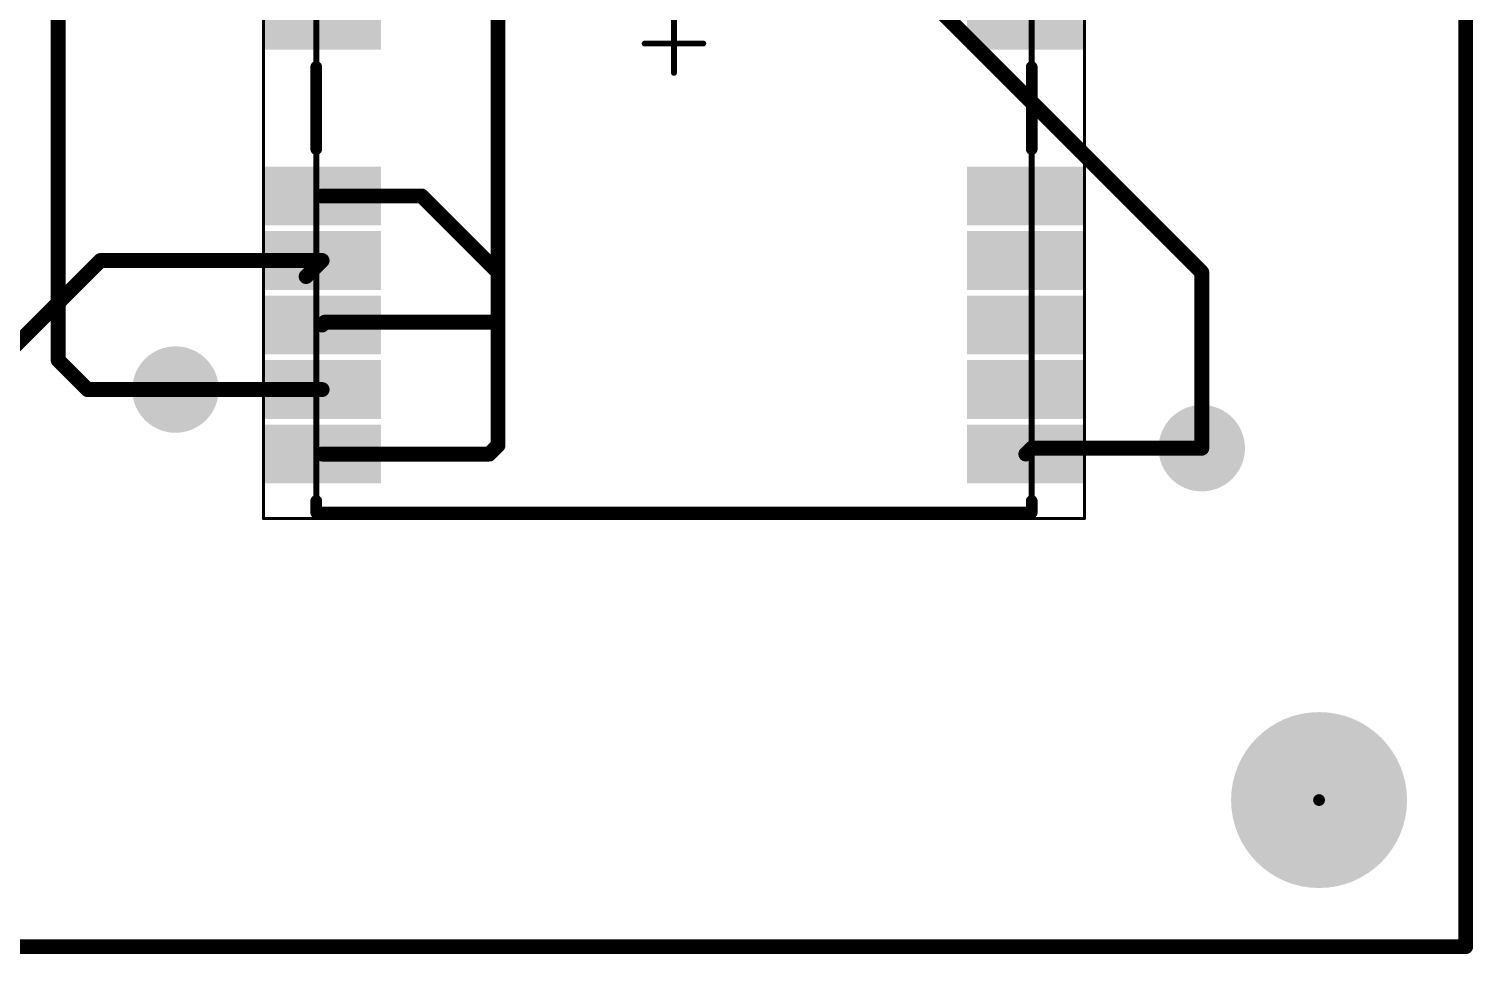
# Model space of a CAD drawing. Header units: inches. Extents: x 0 to 5429, y 0 to 5429.
# Drawn here: x 55.5 to 80.13, y -0.13 to 15.65 of the extents above; entities that cross this region are included whole.
import ezdxf

# ---------------------------------------------------------------- set-up
doc = ezdxf.new("R2010")
doc.units = ezdxf.units.IN
for name, color, linetype in [('Bottom Layer', 5, 'Continuous'), ('Bottom Solder', 6, 'Continuous'), ('GND', 16, 'Continuous'), ('Keep-Out Layer', 6, 'Continuous'), ('Pad Holes', 156, 'Continuous'), ('Top 3D Body', 56, 'Continuous'), ('Top Courtyard', 56, 'Continuous'), ('Top Layer', 1, 'Continuous'), ('Top Overlay', 2, 'Continuous'), ('Top Paste', 8, 'Continuous'), ('Top Solder', 216, 'Continuous'), ('VDD', 76, 'Continuous'), ('Via Holes', 16, 'Continuous')]:
    doc.layers.add(name, color=color, linetype=linetype)

# ---------------------------------------------------------------- blocks, each defined once
blk = doc.blocks.new('UBX_NEO_M8_24_V_33')
at = {"layer": 'Top Layer'}
for points in [[(-5.10001139, 0.8000123699999997), (-5.10001139, 1.142999999985215e-05), (-6.900010329999999, 1.143000000014785e-05), (-6.900010329999999, 0.8000123700000001)], [(6.899964609999999, 0.8000123699999997), (6.899964609999999, 1.142999999985215e-05), (5.09996567, 1.143000000014785e-05), (5.09996567, 0.8000123700000001)], [(-5.10001139, -2.19998163), (-5.10001139, -2.99998257), (-6.900010329999999, -2.99998257), (-6.900010329999999, -2.19998163)], [(6.899964609999999, -2.19998163), (6.899964609999999, -2.99998257), (5.09996567, -2.99998257), (5.09996567, -2.19998163)], [(-5.10001139, -3.30000483), (-5.10001139, -4.100005769999999), (-6.900010329999999, -4.100005769999999), (-6.900010329999999, -3.30000483)], [(6.899964609999999, -3.30000483), (6.899964609999999, -4.100005769999999), (5.09996567, -4.100005769999999), (5.09996567, -3.30000483)], [(-5.10001139, -4.39997723), (-5.10001139, -5.19997817), (-6.900010329999999, -5.19997817), (-6.900010329999999, -4.39997723)], [(6.899964609999999, -4.39997723), (6.899964609999999, -5.19997817), (5.09996567, -5.19997817), (5.09996567, -4.39997723)], [(-5.10001139, -5.500000429999999), (-5.10001139, -6.300001369999999), (-6.900010329999999, -6.300001369999999), (-6.900010329999999, -5.500000429999999)], [(6.899964609999999, -5.500000429999999), (6.899964609999999, -6.300001369999999), (5.09996567, -6.300001369999999), (5.09996567, -5.500000429999999)], [(-5.10001139, -6.599972829999999), (-5.10001139, -7.39997377), (-6.900010329999999, -7.39997377), (-6.900010329999999, -6.599972829999999)], [(6.899964609999999, -6.599972829999999), (6.899964609999999, -7.39997377), (5.09996567, -7.39997377), (5.09996567, -6.599972829999999)]]:
    blk.add_hatch(color=1, dxfattribs=at).paths.add_polyline_path(points)
at = {"layer": 'Top Paste'}
for points in [[(-5.10001139, 0.8000123699999997), (-5.10001139, 1.142999999985215e-05), (-6.900010329999999, 1.143000000014785e-05), (-6.900010329999999, 0.8000123700000001)], [(6.899964609999999, 0.8000123699999997), (6.899964609999999, 1.142999999985215e-05), (5.09996567, 1.143000000014785e-05), (5.09996567, 0.8000123700000001)], [(-5.10001139, -2.19998163), (-5.10001139, -2.99998257), (-6.900010329999999, -2.99998257), (-6.900010329999999, -2.19998163)], [(6.899964609999999, -2.19998163), (6.899964609999999, -2.99998257), (5.09996567, -2.99998257), (5.09996567, -2.19998163)], [(-5.10001139, -3.30000483), (-5.10001139, -4.100005769999999), (-6.900010329999999, -4.100005769999999), (-6.900010329999999, -3.30000483)], [(6.899964609999999, -3.30000483), (6.899964609999999, -4.100005769999999), (5.09996567, -4.100005769999999), (5.09996567, -3.30000483)], [(-5.10001139, -4.39997723), (-5.10001139, -5.19997817), (-6.900010329999999, -5.19997817), (-6.900010329999999, -4.39997723)], [(6.899964609999999, -4.39997723), (6.899964609999999, -5.19997817), (5.09996567, -5.19997817), (5.09996567, -4.39997723)], [(-5.10001139, -5.500000429999999), (-5.10001139, -6.300001369999999), (-6.900010329999999, -6.300001369999999), (-6.900010329999999, -5.500000429999999)], [(6.899964609999999, -5.500000429999999), (6.899964609999999, -6.300001369999999), (5.09996567, -6.300001369999999), (5.09996567, -5.500000429999999)], [(-5.10001139, -6.599972829999999), (-5.10001139, -7.39997377), (-6.900010329999999, -7.39997377), (-6.900010329999999, -6.599972829999999)], [(6.899964609999999, -6.599972829999999), (6.899964609999999, -7.39997377), (5.09996567, -7.39997377), (5.09996567, -6.599972829999999)]]:
    blk.add_hatch(color=8, dxfattribs=at).paths.add_polyline_path(points)
at = {"layer": 'Top Solder'}
for points in [[(-4.998411389999999, 0.9016123699999998), (-4.998411389999999, -0.1015885700000002), (-7.001610329999999, -0.1015885699999999), (-7.001610329999999, 0.9016123700000002)], [(7.001564609999999, 0.9016123699999998), (7.001564609999999, -0.1015885700000002), (4.998365669999999, -0.1015885699999999), (4.998365669999999, 0.9016123700000002)], [(-4.998411389999999, -2.09838163), (-4.998411389999999, -3.10158257), (-7.001610329999999, -3.10158257), (-7.001610329999999, -2.09838163)], [(7.001564609999999, -2.09838163), (7.001564609999999, -3.10158257), (4.998365669999999, -3.10158257), (4.998365669999999, -2.09838163)], [(-4.998411389999999, -3.198404829999999), (-4.998411389999999, -4.20160577), (-7.001610329999999, -4.20160577), (-7.001610329999999, -3.198404829999999)], [(7.001564609999999, -3.198404829999999), (7.001564609999999, -4.20160577), (4.998365669999999, -4.20160577), (4.998365669999999, -3.198404829999999)], [(-4.998411389999999, -4.29837723), (-4.998411389999999, -5.30157817), (-7.001610329999999, -5.30157817), (-7.001610329999999, -4.29837723)], [(7.001564609999999, -4.29837723), (7.001564609999999, -5.30157817), (4.998365669999999, -5.30157817), (4.998365669999999, -4.29837723)], [(-4.998411389999999, -5.39840043), (-4.998411389999999, -6.40160137), (-7.001610329999999, -6.40160137), (-7.001610329999999, -5.39840043)], [(7.001564609999999, -5.39840043), (7.001564609999999, -6.40160137), (4.998365669999999, -6.40160137), (4.998365669999999, -5.39840043)], [(-4.998411389999999, -6.49837283), (-4.998411389999999, -7.501573769999999), (-7.001610329999999, -7.501573769999999), (-7.001610329999999, -6.49837283)], [(7.001564609999999, -6.49837283), (7.001564609999999, -7.501573769999999), (4.998365669999999, -7.501573769999999), (4.998365669999999, -6.49837283)]]:
    blk.add_hatch(color=216, dxfattribs=at).paths.add_polyline_path(points)
at = {"layer": 'Top 3D Body'}
for points in [[(-6.10003606, -7.999971299999999, 0.0999998, 0.0999998, 0), (-6.10003606, 7.999996699999999, 0.0999998, 0.0999998, 0)], [(6.09999034, -7.999971299999999, 0.0999998, 0.0999998, 0), (6.09999034, 7.999996699999999, 0.0999998, 0.0999998, 0)], [(-6.10003606, -7.999971299999999, 0.0999998, 0.0999998, 0), (6.09999034, -7.999971299999999, 0.0999998, 0.0999998, 0)]]:
    blk.add_lwpolyline(points, format="xyseb", dxfattribs=at)
for points in [[(-6.125034739999999, -7.999971299999999, 0.0499999, 0.0499999, 1), (-6.075037379999999, -7.999971299999999, 0.0499999, 0.0499999, 1)], [(-6.125034739999999, -7.999971299999999, 0.0499999, 0.0499999, 1), (-6.075037379999999, -7.999971299999999, 0.0499999, 0.0499999, 1)], [(6.074991659999999, -7.999971299999999, 0.0499999, 0.0499999, 1), (6.12498902, -7.999971299999999, 0.0499999, 0.0499999, 1)], [(6.074991659999999, -7.999971299999999, 0.0499999, 0.0499999, 1), (6.12498902, -7.999971299999999, 0.0499999, 0.0499999, 1)]]:
    blk.add_lwpolyline(points, format="xyseb", close=True, dxfattribs=at)
at = {"layer": 'Top Courtyard'}
for points in [[(-7.00000886, -8.0999965, 0.0499999, 0.0499999, 0), (-7.00000886, 8.100021899999998, 0.0499999, 0.0499999, 0)], [(6.999963139999999, -8.0999965, 0.0499999, 0.0499999, 0), (6.999963139999999, 8.100021899999998, 0.0499999, 0.0499999, 0)], [(-2.286e-05, -0.4999609, 0.0999998, 0.0999998, 0), (-2.286e-05, 0.5000370999999999, 0.0999998, 0.0999998, 0)], [(-0.49999646, 1.27e-05, 0.0999998, 0.0999998, 0), (0.50000154, 1.27e-05, 0.0999998, 0.0999998, 0)], [(-7.00000886, -8.0999965, 0.0499999, 0.0499999, 0), (6.999963139999999, -8.0999965, 0.0499999, 0.0499999, 0)]]:
    blk.add_lwpolyline(points, format="xyseb", dxfattribs=at)
for points in [[(-0.5249951399999999, 1.27e-05, 0.0499999, 0.0499999, 1), (-0.47499778, 1.27e-05, 0.0499999, 0.0499999, 1)], [(0.47500286, 1.27e-05, 0.0499999, 0.0499999, 1), (0.52500022, 1.27e-05, 0.0499999, 0.0499999, 1)], [(-0.02502154, -0.4999609, 0.0499999, 0.0499999, 1), (0.02497582, -0.4999609, 0.0499999, 0.0499999, 1)], [(-7.0125082, -8.0999965, 0.02499868, 0.02499868, 1), (-6.987509519999999, -8.0999965, 0.02499868, 0.02499868, 1)], [(-7.0125082, -8.0999965, 0.02499868, 0.02499868, 1), (-6.987509519999999, -8.0999965, 0.02499868, 0.02499868, 1)], [(6.987463799999999, -8.0999965, 0.02499868, 0.02499868, 1), (7.01246248, -8.0999965, 0.02499868, 0.02499868, 1)], [(6.987463799999999, -8.0999965, 0.02499868, 0.02499868, 1), (7.01246248, -8.0999965, 0.02499868, 0.02499868, 1)]]:
    blk.add_lwpolyline(points, format="xyseb", close=True, dxfattribs=at)
at = {"layer": 'Top Overlay'}
for points in [[(-6.10003606, -1.7999837, 0.1999996, 0.1999996, 0), (-6.10003606, -0.3999865, 0.1999996, 0.1999996, 0)], [(6.09999034, -1.7999837, 0.1999996, 0.1999996, 0), (6.09999034, -0.3999865, 0.1999996, 0.1999996, 0)], [(-6.10003606, -7.999971299999999, 0.1999996, 0.1999996, 0), (-6.10003606, -7.7999717, 0.1999996, 0.1999996, 0)], [(6.09999034, -7.999971299999999, 0.1999996, 0.1999996, 0), (6.09999034, -7.7999717, 0.1999996, 0.1999996, 0)], [(-6.10003606, -7.999971299999999, 0.1999996, 0.1999996, 0), (6.09999034, -7.999971299999999, 0.1999996, 0.1999996, 0)]]:
    blk.add_lwpolyline(points, format="xyseb", dxfattribs=at)
for points in [[(-6.150035959999999, -0.3999865, 0.0999998, 0.0999998, 1), (-6.050036159999999, -0.3999865, 0.0999998, 0.0999998, 1)], [(6.049990439999999, -0.3999865, 0.0999998, 0.0999998, 1), (6.149990239999999, -0.3999865, 0.0999998, 0.0999998, 1)], [(-6.150035959999999, -1.7999837, 0.0999998, 0.0999998, 1), (-6.050036159999999, -1.7999837, 0.0999998, 0.0999998, 1)], [(6.049990439999999, -1.7999837, 0.0999998, 0.0999998, 1), (6.149990239999999, -1.7999837, 0.0999998, 0.0999998, 1)], [(-6.150035959999999, -7.7999717, 0.0999998, 0.0999998, 1), (-6.050036159999999, -7.7999717, 0.0999998, 0.0999998, 1)], [(6.049990439999999, -7.7999717, 0.0999998, 0.0999998, 1), (6.149990239999999, -7.7999717, 0.0999998, 0.0999998, 1)], [(-6.150035959999999, -7.999971299999999, 0.0999998, 0.0999998, 1), (-6.050036159999999, -7.999971299999999, 0.0999998, 0.0999998, 1)], [(-6.150035959999999, -7.999971299999999, 0.0999998, 0.0999998, 1), (-6.050036159999999, -7.999971299999999, 0.0999998, 0.0999998, 1)], [(6.049990439999999, -7.999971299999999, 0.0999998, 0.0999998, 1), (6.149990239999999, -7.999971299999999, 0.0999998, 0.0999998, 1)], [(6.049990439999999, -7.999971299999999, 0.0999998, 0.0999998, 1), (6.149990239999999, -7.999971299999999, 0.0999998, 0.0999998, 1)]]:
    blk.add_lwpolyline(points, format="xyseb", close=True, dxfattribs=at)

msp = doc.modelspace()

# ---------------------------------------------------------------- hatches: boundary and pattern name
at = {"layer": 'Bottom Layer'}
h = msp.add_hatch(color=5, dxfattribs=at)
edge = h.paths.add_edge_path()
edge.add_arc((58.00000083999999, 9.49999878), 0.635, 0, 360)
h = msp.add_hatch(color=5, dxfattribs=at)
edge = h.paths.add_edge_path()
edge.add_arc((75.49999885999999, 8.500000779999999), 0.635, 0, 360)
at = {"layer": 'Bottom Solder'}
h = msp.add_hatch(color=6, dxfattribs=at)
edge = h.paths.add_edge_path()
edge.add_arc((58.00000083999999, 9.49999878), 0.7366, 0, 360)
h = msp.add_hatch(color=6, dxfattribs=at)
edge = h.paths.add_edge_path()
edge.add_arc((75.49999885999999, 8.500000779999999), 0.7366, 0, 360)
h = msp.add_hatch(color=6, dxfattribs=at)
edge = h.paths.add_edge_path()
edge.add_arc((77.49999994, 2.50000008), 0.1016, 0, 360)
at = {"layer": 'GND'}
h = msp.add_hatch(color=16, dxfattribs=at)
edge = h.paths.add_edge_path()
edge.add_arc((58.00000083999999, 9.49999878), 0.635, 0, 360)
h = msp.add_hatch(color=16, dxfattribs=at)
edge = h.paths.add_edge_path()
edge.add_arc((75.49999885999999, 8.500000779999999), 0.635, 0, 360)
at = {"layer": 'Pad Holes'}
h = msp.add_hatch(color=7, dxfattribs=at)
edge = h.paths.add_edge_path()
edge.add_arc((77.49999994, 2.50000008), 1.49999954, 0, 360)
at = {"layer": 'Top Layer'}
h = msp.add_hatch(color=1, dxfattribs=at)
edge = h.paths.add_edge_path()
edge.add_arc((58.00000083999999, 9.49999878), 0.635, 0, 360)
h = msp.add_hatch(color=1, dxfattribs=at)
edge = h.paths.add_edge_path()
edge.add_arc((75.49999885999999, 8.500000779999999), 0.635, 0, 360)
at = {"layer": 'Top Solder'}
h = msp.add_hatch(color=216, dxfattribs=at)
edge = h.paths.add_edge_path()
edge.add_arc((58.00000083999999, 9.49999878), 0.7366, 0, 360)
h = msp.add_hatch(color=216, dxfattribs=at)
edge = h.paths.add_edge_path()
edge.add_arc((75.49999885999999, 8.500000779999999), 0.7366, 0, 360)
h = msp.add_hatch(color=216, dxfattribs=at)
edge = h.paths.add_edge_path()
edge.add_arc((77.49999994, 2.50000008), 0.1016, 0, 360)
at = {"layer": 'VDD'}
h = msp.add_hatch(color=76, dxfattribs=at)
edge = h.paths.add_edge_path()
edge.add_arc((58.00000083999999, 9.49999878), 0.635, 0, 360)
h = msp.add_hatch(color=76, dxfattribs=at)
edge = h.paths.add_edge_path()
edge.add_arc((75.49999885999999, 8.500000779999999), 0.635, 0, 360)
at = {"layer": 'Via Holes'}
h = msp.add_hatch(color=7, dxfattribs=at)
edge = h.paths.add_edge_path()
edge.add_arc((58.00000083999999, 9.49999878), 0.3556, 0, 360)
h = msp.add_hatch(color=7, dxfattribs=at)
edge = h.paths.add_edge_path()
edge.add_arc((75.49999885999999, 8.500000779999999), 0.3556, 0, 360)

# ---------------------------------------------------------------- linework, layer by layer
at = {"layer": 'Bottom Layer'}
for points in [[(55.99999975999999, 9.99999778, 0.254, 0.254, 0), (55.99999975999999, 20.00000064, 0.254, 0.254, 0)], [(55.99999975999999, 9.99999778, 0.254, 0.254, 0), (56.49999876, 9.49999878, 0.254, 0.254, 0)], [(56.49999876, 9.49999878, 0.254, 0.254, 0), (58.00000083999999, 9.49999878, 0.254, 0.254, 0)]]:
    msp.add_lwpolyline(points, format="xyseb", dxfattribs=at)
for points in [[(55.93649976, 9.99999778, 0.127, 0.127, 1), (56.06349975999999, 9.99999778, 0.127, 0.127, 1)], [(55.93649976, 9.99999778, 0.127, 0.127, 1), (56.06349975999999, 9.99999778, 0.127, 0.127, 1)], [(56.43649875999999, 9.49999878, 0.127, 0.127, 1), (56.56349875999999, 9.49999878, 0.127, 0.127, 1)], [(56.43649875999999, 9.49999878, 0.127, 0.127, 1), (56.56349875999999, 9.49999878, 0.127, 0.127, 1)], [(57.93650083999999, 9.49999878, 0.127, 0.127, 1), (58.06350083999999, 9.49999878, 0.127, 0.127, 1)]]:
    msp.add_lwpolyline(points, format="xyseb", close=True, dxfattribs=at)
at = {"layer": 'GND'}
for points in [[(66.7749236, 20.2250548, 0.254, 0.254, 0), (75.49999885999999, 11.49997954, 0.254, 0.254, 0)], [(75.49999885999999, 8.500000779999999, 0.254, 0.254, 0), (75.49999885999999, 11.49997954, 0.254, 0.254, 0)]]:
    msp.add_lwpolyline(points, format="xyseb", dxfattribs=at)
for points in [[(75.43649886, 11.49997954, 0.127, 0.127, 1), (75.56349886, 11.49997954, 0.127, 0.127, 1)], [(75.43649886, 11.49997954, 0.127, 0.127, 1), (75.56349886, 11.49997954, 0.127, 0.127, 1)], [(75.43649886, 8.500000779999999, 0.127, 0.127, 1), (75.56349886, 8.500000779999999, 0.127, 0.127, 1)]]:
    msp.add_lwpolyline(points, format="xyseb", close=True, dxfattribs=at)
at = {"layer": 'Keep-Out Layer'}
for points in [[(79.9999924, 0, 0.254, 0.254, 0), (79.9999924, 79.9999924, 0.254, 0.254, 0)], [(0, 0, 0.254, 0.254, 0), (79.9999924, 0, 0.254, 0.254, 0)]]:
    msp.add_lwpolyline(points, format="xyseb", dxfattribs=at)
msp.add_lwpolyline([(79.93649239999999, 0, 0.127, 0.127, 1), (80.06349239999999, 0, 0.127, 0.127, 1)], format="xyseb", close=True, dxfattribs=at)
msp.add_lwpolyline([(79.93649239999999, 0, 0.127, 0.127, 1), (80.06349239999999, 0, 0.127, 0.127, 1)], format="xyseb", close=True, dxfattribs=at)
at = {"layer": 'Top Layer'}
for points in [[(63.5, 11.5000024, 0.254, 0.254, 0), (63.5, 18.8512196, 0.254, 0.254, 0)], [(60.50000599999999, 12.8000252, 0.254, 0.254, 0), (62.1999772, 12.8000252, 0.254, 0.254, 0)], [(62.1999772, 12.8000252, 0.254, 0.254, 0), (63.5, 11.5000024, 0.254, 0.254, 0)], [(53.02099631999999, 7.999984, 0.254, 0.254, 0), (56.72101431999999, 11.700002, 0.254, 0.254, 0)], [(56.72101431999999, 11.700002, 0.254, 0.254, 0), (60.50000599999999, 11.700002, 0.254, 0.254, 0)], [(60.22700425999999, 11.42700026, 0.254, 0.254, 0), (60.50000599999999, 11.700002, 0.254, 0.254, 0)], [(63.5, 10.6487976, 0.254, 0.254, 0), (63.5, 11.5000024, 0.254, 0.254, 0)], [(60.50000599999999, 10.6000296, 0.254, 0.254, 0), (60.54877399999999, 10.6487976, 0.254, 0.254, 0)], [(60.54877399999999, 10.6487976, 0.254, 0.254, 0), (63.5, 10.6487976, 0.254, 0.254, 0)], [(63.5, 8.5488272, 0.254, 0.254, 0), (63.5, 10.6487976, 0.254, 0.254, 0)], [(58.00000083999999, 9.49999878, 0.254, 0.254, 0), (60.49999837999999, 9.49999878, 0.254, 0.254, 0)], [(60.49999837999999, 9.49999878, 0.254, 0.254, 0), (60.50000599999999, 9.5000064, 0.254, 0.254, 0)], [(63.3512068, 8.400034, 0.254, 0.254, 0), (63.5, 8.5488272, 0.254, 0.254, 0)], [(72.499982, 8.400034, 0.254, 0.254, 0), (72.59994877999999, 8.500000779999999, 0.254, 0.254, 0)], [(72.59994877999999, 8.500000779999999, 0.254, 0.254, 0), (75.49999885999999, 8.500000779999999, 0.254, 0.254, 0)], [(60.50000599999999, 8.400034, 0.254, 0.254, 0), (63.3512068, 8.400034, 0.254, 0.254, 0)]]:
    msp.add_lwpolyline(points, format="xyseb", dxfattribs=at)
for points in [[(60.43650599999999, 12.8000252, 0.127, 0.127, 1), (60.56350599999999, 12.8000252, 0.127, 0.127, 1)], [(62.1364772, 12.8000252, 0.127, 0.127, 1), (62.2634772, 12.8000252, 0.127, 0.127, 1)], [(62.1364772, 12.8000252, 0.127, 0.127, 1), (62.2634772, 12.8000252, 0.127, 0.127, 1)], [(56.65751432, 11.700002, 0.127, 0.127, 1), (56.78451431999999, 11.700002, 0.127, 0.127, 1)], [(56.65751432, 11.700002, 0.127, 0.127, 1), (56.78451431999999, 11.700002, 0.127, 0.127, 1)], [(60.43650599999999, 11.700002, 0.127, 0.127, 1), (60.56350599999999, 11.700002, 0.127, 0.127, 1)], [(60.43650599999999, 11.700002, 0.127, 0.127, 1), (60.56350599999999, 11.700002, 0.127, 0.127, 1)], [(63.4365, 11.5000024, 0.127, 0.127, 1), (63.5635, 11.5000024, 0.127, 0.127, 1)], [(63.4365, 11.5000024, 0.127, 0.127, 1), (63.5635, 11.5000024, 0.127, 0.127, 1)], [(63.4365, 11.5000024, 0.127, 0.127, 1), (63.5635, 11.5000024, 0.127, 0.127, 1)], [(60.16350426, 11.42700026, 0.127, 0.127, 1), (60.29050426, 11.42700026, 0.127, 0.127, 1)], [(60.43650599999999, 10.6000296, 0.127, 0.127, 1), (60.56350599999999, 10.6000296, 0.127, 0.127, 1)], [(60.485274, 10.6487976, 0.127, 0.127, 1), (60.61227399999999, 10.6487976, 0.127, 0.127, 1)], [(60.485274, 10.6487976, 0.127, 0.127, 1), (60.61227399999999, 10.6487976, 0.127, 0.127, 1)], [(63.4365, 10.6487976, 0.127, 0.127, 1), (63.5635, 10.6487976, 0.127, 0.127, 1)], [(63.4365, 10.6487976, 0.127, 0.127, 1), (63.5635, 10.6487976, 0.127, 0.127, 1)], [(63.4365, 10.6487976, 0.127, 0.127, 1), (63.5635, 10.6487976, 0.127, 0.127, 1)], [(57.93650083999999, 9.49999878, 0.127, 0.127, 1), (58.06350083999999, 9.49999878, 0.127, 0.127, 1)], [(60.43649838, 9.49999878, 0.127, 0.127, 1), (60.56349837999999, 9.49999878, 0.127, 0.127, 1)], [(60.43649838, 9.49999878, 0.127, 0.127, 1), (60.56349837999999, 9.49999878, 0.127, 0.127, 1)], [(60.43650599999999, 9.5000064, 0.127, 0.127, 1), (60.56350599999999, 9.5000064, 0.127, 0.127, 1)], [(63.4365, 8.5488272, 0.127, 0.127, 1), (63.5635, 8.5488272, 0.127, 0.127, 1)], [(63.4365, 8.5488272, 0.127, 0.127, 1), (63.5635, 8.5488272, 0.127, 0.127, 1)], [(72.53644878, 8.500000779999999, 0.127, 0.127, 1), (72.66344878, 8.500000779999999, 0.127, 0.127, 1)], [(72.53644878, 8.500000779999999, 0.127, 0.127, 1), (72.66344878, 8.500000779999999, 0.127, 0.127, 1)], [(75.43649886, 8.500000779999999, 0.127, 0.127, 1), (75.56349886, 8.500000779999999, 0.127, 0.127, 1)], [(60.43650599999999, 8.400034, 0.127, 0.127, 1), (60.56350599999999, 8.400034, 0.127, 0.127, 1)], [(63.2877068, 8.400034, 0.127, 0.127, 1), (63.4147068, 8.400034, 0.127, 0.127, 1)], [(63.2877068, 8.400034, 0.127, 0.127, 1), (63.4147068, 8.400034, 0.127, 0.127, 1)], [(72.436482, 8.400034, 0.127, 0.127, 1), (72.563482, 8.400034, 0.127, 0.127, 1)]]:
    msp.add_lwpolyline(points, format="xyseb", close=True, dxfattribs=at)

# ---------------------------------------------------------------- block references
msp.add_blockref('UBX_NEO_M8_24_V_33', (66.50001686, 15.4000073))

doc.saveas('drawing.dxf')
